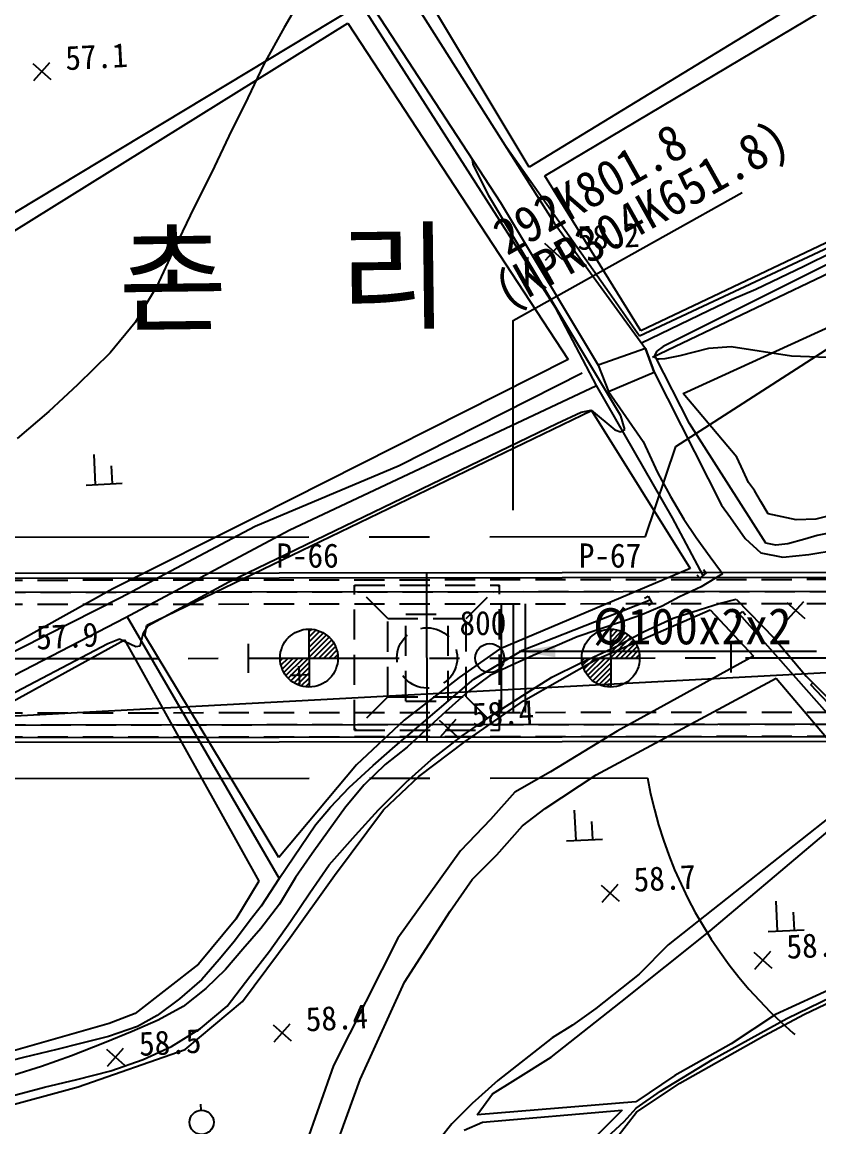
# Model space of a CAD drawing. Header units: millimetres. Extents: x 8678 to 9474, y 1103 to 1810.
# Drawn here: x 9118.2 to 9184.2, y 1437.3 to 1528.8 of the extents above; entities that cross this region are included whole.
import ezdxf
from ezdxf.enums import TextEntityAlignment as Align
from ezdxf.xclip import XClip

# ---------------------------------------------------------------- set-up
doc = ezdxf.new("R2010")
doc.units = ezdxf.units.MM
doc.header["$LTSCALE"] = 10
doc.header["$MEASUREMENT"] = 0
doc.header["$XCLIPFRAME"] = 2
for name, pattern in [('CENTER', [2, 1.25, -0.25, 0.25, -0.25]), ('CENTERX2', [4, 2.5, -0.5, 0.5, -0.5]), ('DASHED2', [0.375, 0.25, -0.125]), ('HIDDEN', [0.375, 0.25, -0.125])]:
    doc.linetypes.add(name, pattern=pattern)
doc.layers.add('TZ-BASE', color=253, linetype='Continuous')
doc.layers.add('TZ-CABL', color=4, linetype='Continuous')
doc.styles.add('ENG', font='GulimChe.ttf')
doc.styles.add('GR', font='GulimChe.ttf')
doc.styles.add('GUL', font='GulimChe.ttf')
doc.styles.add('Han', font='GulimChe.ttf')
doc.styles.get("Standard").update_dxf_attribs({"font": 'GulimChe.ttf'})
doc.linetypes.add('ZIGZAG', pattern='A,0.0001,-0.2,[131,ltypeshp.shx,S=0.2,R=0,X=-0.2,Y=0],-0.4,[131,ltypeshp.shx,S=0.2,R=180,X=0.2,Y=0],-0.2', length=0.8001)
doc.dimstyles.get("Standard").update_dxf_attribs({"dimtxt": 0.18, "dimasz": 0.18, "dimexe": 0.18, "dimexo": 0.0625, "dimgap": 0.09, "dimtad": 0, "dimtih": 1, "dimtoh": 1, "dimdec": 4, "dimzin": 0, "dimdsep": 46, "dimtxsty": 'Standard', "dimcen": 0.09, "dimadec": 0, "dimazin": 0, "dimtfac": 1, "dimtdec": 4, "dimtofl": 0, "dimtmove": 0, "dimatfit": 3, "dimfxl": 0, "dimtolj": 1, "dimtzin": 0, "dimarcsym": 0})

# ---------------------------------------------------------------- blocks, each defined once
blk = doc.blocks.new('D-DGDHF5ZD')
at = {"layer": 'TZ-BASE'}
for p, q in [((205.467, 29.183, 56.853), (178.302, 71.654, 56.853)), ((204.55, 40.147, 57.769), (256.788, 71.239, 57.769)), ((241.32, 64.095, 57.22), (203.259, 40.851, 57.22)), ((190.353, 59.903, 55.795), (205.334, 36.246, 55.795)), ((203.259, 40.851, 57.22), (193.954, 56.377, 57.22)), ((184.814, 55.62, 59.377), (182.962, 52.43, 59.377)), ((188.55, 53.924, 57.098), (146.617, 28.635, 57.098)), ((190.467, 53.857, 58.482), (200.889, 37.927, 58.482)), ((267.689, 53.454, 57.769), (212.508, 27.299, 57.769)), ((103.987, 0.322, 57.403), (188.227, 52.792, 57.403)), ((182.962, 52.43, 59.377), (181.268, 49.39, 59.377)), ((188.227, 52.792, 57.403), (206.51, 24.926, 57.403)), ((162.136, 49.455, 57.077), (163.623, 48.117, 57.077)), ((162.211, 48.042, 57.077), (163.548, 49.53, 57.077)), ((181.268, 49.39, 59.377), (179.952, 46.588, 59.377)), ((179.952, 46.588, 59.377), (178.385, 43.431, 59.377)), ((216.032, 22.1, 57.891), (265.605, 44.755, 57.891)), ((178.385, 43.431, 59.377), (176.955, 40.381, 59.377)), ((201.083, 42.959, 58), (201.086, 42.96, 58)), ((201.086, 42.96, 58), (209.897, 30.474, 58)), ((198.561, 41.452, 58), (198.576, 41.462, 58)), ((198.628, 41.103, 58), (198.561, 41.452, 58)), ((176.955, 40.381, 59.377), (175.517, 37.554, 59.377)), ((199.921, 38.47, 58), (198.628, 41.103, 58)), ((212.508, 27.299, 57.769), (204.55, 40.147, 57.769)), ((210.858, 20.254, 58), (199.921, 38.47, 58)), ((175.517, 37.554, 59.377), (173.898, 34.191, 59.377)), ((200.889, 37.927, 58.482), (208.994, 24.452, 58.482)), ((237.64, 37.654, 58), (214.359, 26.008, 58)), ((212.416, 26.874, 58), (234.09, 37.044, 58)), ((238.568, 37.057, 57.22), (213.491, 25.096, 57.22)), ((205.334, 36.246, 55.795), (212.892, 25.827, 55.795)), ((173.898, 34.191, 59.377), (172.374, 30.933, 59.377)), ((204.54, 34.55, 58.238), (206.028, 33.213, 58.238)), ((204.615, 33.138, 58.238), (205.953, 34.625, 58.238)), ((228.488, 33.832, 58.447), (226.03, 32.614, 58.447)), ((226.03, 32.614, 58.447), (222.051, 30.728, 58.447)), ((172.374, 30.933, 59.377), (170.616, 27.992, 59.377)), ((209.897, 30.474, 58), (212.416, 26.874, 58)), ((222.051, 30.728, 58.447), (220.026, 29.875, 58.447)), ((220.026, 29.875, 58.447), (218.127, 28.945, 58.447)), ((208.835, 22.755, 56.853), (205.467, 29.183, 56.853)), ((218.127, 28.945, 58.447), (212.574, 26.265, 58.447)), ((170.616, 27.992, 59.377), (168.534, 25.487, 59.377)), ((212.892, 25.827, 58.461), (208.994, 24.452, 58.461)), ((212.892, 25.827, 55.795), (213.621, 23.86, 55.795)), ((213.621, 23.86, 58.461), (212.892, 25.827, 58.461)), ((214.359, 26.008, 58), (213.833, 25.601, 58)), ((215.791, 25.241, 58), (218.16, 25.873, 58)), ((218.16, 25.873, 58), (220.015, 26.006, 58)), ((220.015, 26.006, 58), (224.992, 25.226, 58)), ((168.534, 25.487, 59.377), (165.847, 22.814, 59.377)), ((206.51, 24.926, 57.403), (180.659, 11.897, 57.403)), ((213.833, 25.601, 58), (213.64, 25.253, 58)), ((213.64, 25.253, 58), (213.647, 25.127, 58)), ((213.647, 25.127, 58), (213.824, 24.968, 58)), ((216.557, 19.614, 57.22), (213.708, 25.2, 57.22)), ((213.824, 24.968, 58), (214.034, 24.979, 58)), ((214.034, 24.979, 58), (214.539, 25.006, 58)), ((214.539, 25.006, 58), (215.791, 25.241, 58)), ((224.992, 25.226, 58), (230.189, 25.018, 58)), ((192.492, 16.127, 57.647), (207.654, 23.809, 57.647)), ((208.994, 24.452, 58.461), (209.853, 22.265, 58.461)), ((208.994, 24.452, 57.891), (209.853, 22.265, 57.891)), ((209.853, 22.265, 58.461), (213.621, 23.86, 58.461)), ((213.621, 23.86, 55.795), (219.204, 12.853, 55.795)), ((165.847, 22.814, 59.377), (163.449, 20.602, 59.377)), ((208.841, 22.745, 56.467), (183.372, 10.76, 56.467)), ((215.152, 11.798, 57.423), (208.835, 22.755, 57.423)), ((209.853, 22.265, 57.891), (212.704, 18.12, 57.891)), ((220.475, 16.834, 57.891), (216.032, 22.1, 57.891)), ((163.449, 20.602, 59.377), (160.826, 18.381, 59.377)), ((171.578, 2.924, 57.912), (208.427, 20.702, 57.912)), ((205.568, 19.62, 58), (207.563, 20.565, 58)), ((207.563, 20.565, 58), (208.408, 20.724, 58)), ((208.408, 20.724, 58), (210.364, 19.096, 58)), ((208.427, 20.702, 57.912), (216.599, 7.598, 57.912)), ((211.19, 19.115, 58), (210.858, 20.254, 58)), ((178.383, 6.514, 58), (205.568, 19.62, 58)), ((222.872, 9.717, 57.22), (216.557, 19.614, 57.22)), ((210.364, 19.096, 58), (210.821, 18.926, 58)), ((210.821, 18.926, 58), (211.19, 19.115, 58)), ((212.704, 18.12, 57.891), (213.237, 17, 57.891)), ((167.343, 14.55, 60.66), (167.21, 17.046, 60.66)), ((213.237, 17, 57.891), (213.904, 15.559, 57.891)), ((220.988, 15.693, 57.891), (220.475, 16.834, 57.891)), ((168.741, 14.624, 60.66), (168.661, 16.122, 60.66)), ((180.567, 11.119, 57.647), (192.492, 16.127, 57.647)), ((221.454, 14.733, 57.891), (220.988, 15.693, 57.891)), ((166.544, 14.507, 60.66), (169.54, 14.666, 60.66)), ((213.904, 15.559, 57.891), (214.98, 13.584, 57.891)), ((221.948, 14.061, 57.891), (221.454, 14.733, 57.891)), ((222.453, 13.143, 57.891), (221.948, 14.061, 57.891)), ((214.98, 13.584, 57.891), (216.093, 11.693, 57.891)), ((219.204, 12.853, 55.795), (219.937, 11.843, 55.795)), ((223.083, 12.128, 57.891), (222.453, 13.143, 57.891)), ((225.384, 11.628, 57.891), (223.083, 12.128, 57.891)), ((229.917, 12.416, 57.891), (227.032, 11.692, 57.891)), ((180.659, 11.897, 57.403), (168.773, 5.911, 57.403)), ((169.391, 5.202, 57.647), (180.567, 11.119, 57.647)), ((217.68, 7.028, 57.423), (215.152, 11.798, 57.423)), ((216.093, 11.693, 57.891), (217.109, 10.163, 57.891)), ((219.937, 11.843, 55.795), (221.166, 10.099, 55.795)), ((227.032, 11.692, 57.891), (225.384, 11.628, 57.891)), ((183.372, 10.76, 56.467), (169.804, 3.507, 56.467)), ((217.109, 10.163, 57.891), (218.251, 8.579, 57.891)), ((221.166, 10.099, 55.795), (222.476, 8.906, 55.795)), ((227.125, 10.351, 57.22), (226.118, 10.047, 57.22)), ((229.571, 10.834, 57.22), (227.125, 10.351, 57.22)), ((223.694, 9.525, 57.22), (222.872, 9.717, 57.22)), ((224.687, 9.645, 57.22), (223.694, 9.525, 57.22)), ((226.118, 10.047, 57.22), (224.687, 9.645, 57.22)), ((218.251, 8.579, 57.891), (219.112, 7.411, 57.891)), ((222.476, 8.906, 55.795), (224.282, 8.55, 55.795)), ((224.282, 8.55, 55.795), (226.434, 8.756, 55.795)), ((226.434, 8.756, 55.795), (228.781, 9.153, 55.795)), ((216.599, 7.598, 57.912), (200.808, 0.909, 57.912)), ((217.721, 7.514, 57.423), (217.944, 7.256, 57.423)), ((219.112, 7.411, 57.891), (219.285, 7.153, 57.891)), ((270.793, 7.308), (-0.006, 7.049)), ((270.793, 6.894), (-0.006, 6.634)), ((171.705, 2.892, 58), (178.383, 6.514, 58)), ((194.812, -6.782), (194.799, 7.218)), ((217.417, 6.8, 57.423), (217.194, 7.059, 57.423)), ((217.944, 7.256, 57.423), (217.417, 6.8, 57.423)), ((219.285, 7.153, 57.891), (217.513, 6.085, 57.891)), ((168.773, 5.911, 57.403), (158.245, 0.06, 57.403)), ((217.513, 6.085, 57.891), (215.712, 5.26, 57.891)), ((147.04, -6.143, 57.647), (169.391, 5.202, 57.647)), ((209.587, 3.534, 57.79), (213.299, 5.003, 57.79)), ((212.835, 5.153, 57.79), (213.137, 5.311, 57.79)), ((213.137, 5.311, 57.79), (213.46, 4.694, 57.79)), ((213.46, 4.694, 57.79), (213.158, 4.536, 57.79)), ((215.712, 5.26, 57.891), (214.297, 4.472, 57.891)), ((217.424, 4.207, 58.869), (219.014, 4.697, 58.869)), ((219.014, 4.697, 58.869), (220.426, 5.058, 58.869)), ((220.426, 5.058, 58.869), (223.589, 1.799, 58.869)), ((224.607, 4.799, 58.848), (226.095, 3.462, 58.848)), ((224.682, 3.387, 58.848), (226.02, 4.874, 58.848)), ((212.473, 3.708, 57.891), (207.246, 1.935, 57.891)), ((208.827, 0.062, 58.38), (218.26, 4.179, 58.38)), ((214.297, 4.472, 57.891), (212.473, 3.708, 57.891)), ((215.191, 3.488, 58.869), (217.424, 4.207, 58.869)), ((218.26, 4.179, 58.38), (221.853, 0.347, 58.38)), ((220.42, 3.617, 58.156), (220.978, 4.035, 58.156)), ((232.868, -9.938, 58.156), (220.699, 3.826, 58.156)), ((220.978, 4.035, 58.156), (221.182, 3.761, 58.156)), ((299.732, 2.771), (0.033, -13.156)), ((169.804, 3.507, 56.467), (140.912, -11.455, 56.467)), ((169.965, 3.593, 57.79), (182.544, -18.078, 57.79)), ((171.296, 2.296, 58), (171.705, 2.892, 58)), ((171.43, 2.043, 57.912), (171.578, 2.924, 57.912)), ((202.706, 0.841, 57.79), (209.587, 3.534, 57.79)), ((212.79, 2.376, 58.869), (215.191, 3.488, 58.869)), ((220.624, 3.344, 58.156), (220.42, 3.617, 58.156)), ((171.043, 1.207, 58), (171.296, 2.296, 58)), ((182.516, -16.327, 57.912), (171.43, 2.043, 57.912)), ((185.018, 2.587), (185.023, -2.213)), ((185.019, 2.346), (185.248, 2.576)), ((185.019, 1.921), (185.61, 2.513)), ((185.019, 1.497), (185.929, 2.408)), ((185.02, 1.073), (186.214, 2.269)), ((185.02, 0.649), (186.469, 2.1)), ((185.02, 0.224), (186.697, 1.904)), ((207.246, 1.935, 57.891), (205.583, 1.238, 57.891)), ((210.018, 2.586), (210.023, -2.214)), ((210.019, 2.345), (210.248, 2.575)), ((210.019, 1.921), (210.61, 2.513)), ((210.019, 1.497), (210.929, 2.408)), ((210.02, 1.072), (211.214, 2.268)), ((210.02, 0.648), (211.469, 2.1)), ((210.021, 0.224), (211.697, 1.903)), ((210.415, 1.122, 58.869), (212.79, 2.376, 58.869)), ((120.973, -25.109, 57.953), (169.732, 1.691, 57.953)), ((138.046, -14.494, 58), (168.347, 1.385, 58)), ((168.347, 1.385, 58), (169.332, 1.779, 58)), ((169.332, 1.779, 58), (170.659, 1.156, 58)), ((169.732, 1.691, 57.953), (180.862, -18.286, 57.953)), ((170.659, 1.156, 58), (171.043, 1.207, 58)), ((180.001, -1.034), (179.999, 1.366)), ((185.407, 0.187), (186.898, 1.681)), ((185.831, 0.187), (187.073, 1.431)), ((186.256, 0.188), (187.218, 1.152)), ((205.583, 1.238, 57.891), (203.599, 0.387, 57.891)), ((207.493, -0.235, 58.869), (210.415, 1.122, 58.869)), ((210.407, 0.186), (211.898, 1.68)), ((210.831, 0.187), (212.073, 1.43)), ((211.256, 0.187), (212.218, 1.151)), ((220.001, -0.998), (219.999, 1.402)), ((223.589, 1.799, 58.869), (226.216, -1.315, 58.869)), ((182.621, 0.184), (187.421, 0.189)), ((182.632, -0.046), (182.861, 0.185)), ((182.695, -0.407), (183.286, 0.185)), ((182.801, -0.726), (183.71, 0.185)), ((182.94, -1.01), (184.134, 0.186)), ((183.11, -1.265), (184.559, 0.186)), ((183.306, -1.493), (184.983, 0.186)), ((186.68, 0.188), (187.33, 0.839)), ((187.104, 0.188), (187.402, 0.487)), ((200.808, 0.909, 57.912), (197.476, -1.421, 57.912)), ((198.684, -1.557, 57.79), (202.706, 0.841, 57.79)), ((203.599, 0.387, 57.891), (201.877, -0.373, 57.891)), ((202.808, -3.352, 58.38), (208.827, 0.062, 58.38)), ((207.621, 0.184), (212.421, 0.188)), ((207.632, -0.046), (207.861, 0.184)), ((207.695, -0.407), (208.286, 0.184)), ((207.801, -0.726), (208.71, 0.185)), ((207.94, -1.011), (209.134, 0.185)), ((208.11, -1.266), (209.559, 0.186)), ((208.306, -1.494), (209.983, 0.186)), ((221.853, 0.347, 58.38), (210.545, -5.861, 58.38)), ((211.68, 0.188), (212.33, 0.839)), ((212.104, 0.188), (212.402, 0.486)), ((183.529, -1.694), (185.021, -0.2)), ((183.78, -1.868), (185.021, -0.624)), ((184.251, -1.971), (184.171, -0.473)), ((184.171, -0.473), (184.211, -1.222)), ((201.877, -0.373, 57.891), (199.996, -1.262, 57.891)), ((205.135, -1.406, 58.869), (207.493, -0.235, 58.869)), ((208.529, -1.695), (210.021, -0.201)), ((208.78, -1.868), (210.021, -0.625)), ((183.462, -1.262), (184.96, -1.182)), ((184.211, -1.222), (183.462, -1.262)), ((184.059, -2.013), (185.022, -1.049)), ((184.372, -2.124), (185.022, -1.473)), ((197.476, -1.421, 57.912), (192.91, -4.961, 57.912)), ((194.111, -5.464, 57.79), (198.684, -1.557, 57.79)), ((199.996, -1.262, 57.891), (198.196, -2.615, 57.891)), ((202.731, -2.927, 58.869), (205.135, -1.406, 58.869)), ((209.059, -2.013), (210.022, -1.049)), ((209.372, -2.125), (210.022, -1.473)), ((215.976, -5.648, 58.645), (223.737, -1.474, 58.645)), ((223.737, -1.474, 58.645), (231.32, -10.447, 58.645)), ((226.216, -1.315, 58.869), (230.903, -6.021, 58.869)), ((184.725, -2.195), (185.022, -1.897)), ((198.196, -2.615, 57.891), (196.365, -4.255, 57.891)), ((209.725, -2.196), (210.022, -1.898)), ((226.593, -2.037, 59), (226.766, -1.868, 59)), ((233.65, -9.518, 59), (226.593, -2.037, 59)), ((197.969, -6.718, 58.38), (202.808, -3.352, 58.38)), ((200.286, -4.489, 58.869), (202.731, -2.927, 58.869)), ((196.365, -4.255, 57.891), (194.713, -5.767, 57.891)), ((197.727, -6.259, 58.869), (200.286, -4.489, 58.869)), ((192.91, -4.961, 57.912), (188.959, -8.66, 57.912)), ((192.159, -7.109, 57.79), (194.111, -5.464, 57.79)), ((195.818, -4.965, 58.441), (197.305, -6.302, 58.441)), ((195.893, -6.377, 58.441), (197.23, -4.89, 58.441)), ((270.806, -6.306), (0.006, -6.565)), ((194.713, -5.767, 57.891), (193.16, -7.192, 57.891)), ((195.156, -8.235, 58.869), (197.727, -6.259, 58.869)), ((210.545, -5.861, 58.38), (205.035, -9.254, 58.38)), ((208.813, -9.493, 58.645), (215.976, -5.648, 58.645)), ((270.806, -6.692), (0.006, -6.951)), ((190.347, -8.707, 57.79), (192.159, -7.109, 57.79)), ((193.16, -7.192, 57.891), (191.342, -8.627, 57.891)), ((194.111, -9.64, 58.38), (197.969, -6.718, 58.38)), ((193.07, -10.108, 58.869), (195.156, -8.235, 58.869)), ((188.959, -8.66, 57.912), (182.516, -16.327, 57.912)), ((188.36, -10.536, 57.79), (190.347, -8.707, 57.79)), ((191.342, -8.627, 57.891), (189.595, -10.306, 57.891)), ((191.183, -12.402, 58.38), (194.111, -9.64, 58.38)), ((205.035, -9.254, 58.38), (202.066, -10.939, 58.38)), ((204.583, -12.286, 58.645), (208.813, -9.493, 58.645)), ((186.795, -12.167, 57.79), (188.36, -10.536, 57.79)), ((189.595, -10.306, 57.891), (188.037, -12.159, 57.891)), ((190.776, -12.398, 58.869), (193.07, -10.108, 58.869)), ((202.066, -10.939, 58.38), (200.056, -13.196, 58.38)), ((218.261, -22.425, 58.746), (232.124, -10.68, 58.746)), ((230.353, -11.238, 58.645), (214.783, -23.581, 58.645)), ((185.549, -13.641, 57.79), (186.795, -12.167, 57.79)), ((188.037, -12.159, 57.891), (186.685, -14.045, 57.891)), ((187.138, -17.817, 58.38), (191.183, -12.402, 58.38)), ((188.862, -14.489, 58.869), (190.776, -12.398, 58.869)), ((202.704, -13.704, 58.645), (204.583, -12.286, 58.645)), ((207.148, -14.923, 58.543), (207.015, -12.426, 58.543)), ((182.544, -18.078, 57.79), (185.549, -13.641, 57.79)), ((200.056, -13.196, 58.38), (197.57, -15.799, 58.38)), ((200.577, -16.11, 58.645), (202.704, -13.704, 58.645)), ((208.546, -14.849, 58.543), (208.466, -13.351, 58.543)), ((186.685, -14.045, 57.891), (185.274, -15.995, 57.891)), ((186.697, -16.958, 58.869), (188.862, -14.489, 58.869)), ((206.349, -14.965, 58.543), (209.344, -14.806, 58.543)), ((185.274, -15.995, 57.891), (183.905, -17.983, 57.891)), ((197.57, -15.799, 58.38), (192.394, -23.03, 58.38)), ((198.538, -18.165, 58.645), (200.577, -16.11, 58.645)), ((185.096, -19.261, 58.869), (186.697, -16.958, 58.869)), ((180.862, -18.286, 57.953), (178.949, -21.457, 57.953)), ((182.544, -18.078, 57.627), (181.044, -20.357, 57.627)), ((183.905, -17.983, 57.891), (182.566, -20.196, 57.891)), ((183.448, -22.972, 58.38), (187.138, -17.817, 58.38)), ((196.706, -20.783, 58.645), (198.538, -18.165, 58.645)), ((209.226, -18.618, 58.706), (210.714, -19.956, 58.706)), ((209.301, -20.031, 58.706), (210.639, -18.543, 58.706)), ((183.478, -21.646, 58.869), (185.096, -19.261, 58.869)), ((223.856, -22.44, 58.624), (223.723, -19.944, 58.624)), ((181.044, -20.357, 57.627), (180.133, -21.533, 57.627)), ((182.566, -20.196, 57.891), (181.035, -22.211, 57.891)), ((192.923, -26.676, 58.645), (196.706, -20.783, 58.645)), ((225.254, -22.366, 58.624), (225.174, -20.868, 58.624)), ((178.949, -21.457, 57.953), (175.854, -25.164, 57.953)), ((180.133, -21.533, 57.627), (178.836, -23.275, 57.627)), ((181.761, -24.097, 58.869), (183.478, -21.646, 58.869)), ((181.035, -22.211, 57.891), (179.534, -23.94, 57.891)), ((210.853, -28.318, 58.746), (218.261, -22.425, 58.746)), ((223.057, -22.483, 58.624), (226.053, -22.323, 58.624)), ((178.836, -23.275, 57.627), (177.591, -24.79, 57.627)), ((179.5, -28.281, 58.38), (183.448, -22.972, 58.38)), ((192.394, -23.03, 58.38), (187.061, -33.566, 58.38)), ((214.783, -23.581, 58.645), (212.393, -26.017, 58.645)), ((179.534, -23.94, 57.891), (178.092, -25.606, 57.891)), ((180.112, -26.199, 58.869), (181.761, -24.097, 58.869)), ((221.89, -24.173, 58.828), (223.377, -25.51, 58.828)), ((221.965, -25.585, 58.828), (223.302, -24.098, 58.828)), ((175.854, -25.164, 57.953), (170.616, -29.259, 57.953)), ((177.591, -24.79, 57.627), (176.149, -26.435, 57.627)), ((178.092, -25.606, 57.891), (176.484, -27.196, 57.891)), ((176.149, -26.435, 57.627), (174.297, -28.055, 57.627)), ((178.231, -28.655, 58.869), (180.112, -26.199, 58.869)), ((212.393, -26.017, 58.645), (208.776, -28.847, 58.645)), ((176.484, -27.196, 57.891), (174.606, -28.675, 57.891)), ((189.265, -34.722, 58.645), (192.923, -26.676, 58.645)), ((228.729, -27.027, 58.746), (223.665, -29.344, 58.746)), ((224.613, -29.685, 59), (229.236, -27.428, 59)), ((226.089, -29.331, 59.215), (230.228, -27.336, 59.215)), ((174.297, -28.055, 57.627), (172.436, -29.432, 57.627)), ((174.747, -32.255, 58.38), (179.5, -28.281, 58.38)), ((205.083, -32.882, 58.746), (210.853, -28.318, 58.746)), ((170.616, -29.259, 57.953), (168.469, -30.097, 57.953)), ((174.606, -28.675, 57.891), (172.532, -29.816, 57.891)), ((176.042, -30.493, 58.869), (178.231, -28.655, 58.869)), ((208.776, -28.847, 58.645), (206.853, -30.226, 58.645)), ((168.469, -30.097, 57.953), (159.342, -32.674, 57.953)), ((172.532, -29.816, 57.891), (170.369, -30.756, 57.891)), ((172.436, -29.432, 57.627), (170.821, -30.331, 57.627)), ((182.055, -30.192, 58.441), (183.543, -31.529, 58.441)), ((182.13, -31.604, 58.441), (183.468, -30.117, 58.441)), ((218.469, -33.077, 59), (224.613, -29.685, 59)), ((223.665, -29.344, 58.746), (219.992, -31.77, 58.746)), ((222.717, -31.113, 59.215), (226.089, -29.331, 59.215)), ((170.369, -30.756, 57.891), (168.063, -31.701, 57.891)), ((170.821, -30.331, 57.627), (168.408, -31.158, 57.627)), ((173.615, -31.994, 58.869), (176.042, -30.493, 58.869)), ((206.853, -30.226, 58.645), (205.183, -31.289, 58.645)), ((215.76, -35.031, 59.215), (222.717, -31.113, 59.215)), ((166.089, -31.738, 57.627), (164.112, -32.243, 57.627)), ((168.063, -31.701, 57.891), (165.334, -32.766, 57.891)), ((168.408, -31.158, 57.627), (166.089, -31.738, 57.627)), ((171.275, -33.083, 58.869), (173.615, -31.994, 58.869)), ((205.183, -31.289, 58.645), (200.657, -34.827, 58.645)), ((219.992, -31.77, 58.746), (215.327, -34.396, 58.746)), ((161.368, -32.92, 57.627), (159.29, -33.429, 57.627)), ((164.112, -32.243, 57.627), (161.368, -32.92, 57.627)), ((165.334, -32.766, 57.891), (162.863, -33.657, 57.891)), ((165.883, -35.331, 58.38), (174.747, -32.255, 58.38)), ((168.242, -32.219, 58.543), (169.73, -33.557, 58.543)), ((168.318, -33.632, 58.543), (169.655, -32.144, 58.543)), ((202.14, -34.728, 58.746), (205.083, -32.882, 58.746)), ((162.863, -33.657, 57.891), (160.569, -34.378, 57.891)), ((168.602, -34.023, 58.869), (171.275, -33.083, 58.869)), ((187.061, -33.566, 58.38), (184.676, -40.301, 58.38)), ((214.153, -35.702, 59), (218.469, -33.077, 59)), ((163.094, -35.379, 58.869), (165.778, -34.745, 58.869)), ((165.778, -34.745, 58.869), (168.602, -34.023, 58.869)), ((186.101, -43.403, 58.645), (189.265, -34.722, 58.645)), ((200.231, -35.923, 58.746), (202.14, -34.728, 58.746)), ((215.327, -34.396, 58.746), (212.113, -36.58, 58.746)), ((158.204, -37.445, 58.38), (165.883, -35.331, 58.38)), ((160.311, -36.099, 58.869), (163.094, -35.379, 58.869)), ((200.657, -34.827, 58.645), (198.551, -36.722, 58.645)), ((212.166, -37.433, 59.215), (215.76, -35.031, 59.215)), ((198.955, -37.664, 58.746), (200.231, -35.923, 58.746)), ((212.113, -36.58, 58.746), (198.955, -37.664, 58.746)), ((212.119, -37.103, 59), (214.153, -35.702, 59)), ((176.042, -36.777, 58.563), (176.069, -37.277, 58.563)), ((198.551, -36.722, 58.645), (196.865, -38.398, 58.645)), ((199.386, -38.279, 58.95), (210.958, -37.277, 58.95)), ((210.958, -37.277, 58.95), (204.371, -43.849, 58.95)), ((210.44, -39.64, 59.215), (212.166, -37.433, 59.215)), ((211.124, -38.21, 59), (212.119, -37.103, 59)), ((196.865, -38.398, 58.645), (194.747, -41.027, 58.645)), ((197.883, -38.928, 58.95), (199.386, -38.279, 58.95)), ((206.512, -42.478, 59), (211.124, -38.21, 59))]:
    blk.add_line(p, q, dxfattribs=at)
at = {"layer": 'TZ-BASE', "linetype": 'CENTERX2'}
for p, q in [((215.429, 17.701), (232.953, 29.021)), ((212.914, 10.249), (215.429, 17.701)), ((0.011, 10.048), (212.915, 10.253)), ((0.03, -9.954), (213.067, -9.747))]:
    blk.add_line(p, q, dxfattribs=at)
at = {"layer": 'TZ-BASE', "linetype": 'DASHED2'}
for p, q in [((188.794, 6.212), (200.794, 6.223)), ((191.547, 3.464), (188.794, 6.212)), ((188.805, -5.788), (188.794, 6.212)), ((198.047, 3.47), (200.794, 6.223)), ((200.805, -5.777), (200.794, 6.223)), ((193.046, 3.816), (196.546, 3.819)), ((193.053, -3.384), (193.046, 3.816)), ((196.553, -3.381), (196.546, 3.819)), ((191.547, 3.464), (198.047, 3.47)), ((191.553, -3.036), (191.547, 3.464)), ((198.053, -3.03), (198.047, 3.47)), ((191.553, -3.036), (188.805, -5.788)), ((191.553, -3.036), (198.053, -3.03)), ((193.053, -3.384), (196.553, -3.381)), ((198.053, -3.03), (200.805, -5.777)), ((188.805, -5.788), (200.805, -5.777))]:
    blk.add_line(p, q, dxfattribs=at)
at = {"layer": 'TZ-BASE', "linetype": 'CENTER'}
blk.add_lwpolyline([(0, 0), (201.2, 0.185), (300, 0.276)], dxfattribs=at)
at = {"layer": 'TZ-BASE'}
for centre, radius in [((185.021, 0.187), 2.4), ((210.021, 0.186), 2.4), ((200, 0.184), 1.2), ((176.122, -38.275, 58.563), 1)]:
    blk.add_circle(centre, radius, dxfattribs=at)
at = {"layer": 'TZ-BASE', "linetype": 'DASHED2'}
blk.add_circle((194.806, 0.195), 2.5, dxfattribs=at)
at = {"layer": 'TZ-BASE', "linetype": 'CENTERX2'}
blk.add_arc((248.983, -3.247), 36.5, 190.25876, 255.97803, dxfattribs=at)
at = {"layer": 'TZ-BASE'}
for s, height, rotation, style, p in [('57.1', 2, 3.042, 'ENG', (164.876, 48.892, 57.077)), ('안  촌  리', 7.2, 0.73019, 'Han', (150.925, 27.695)), ('58.2', 2, 3.042, 'ENG', (207.281, 33.987, 58.237)), ('P-66', 2, 0.00128, 'GUL', (182.314, 7.682)), ('P-67', 2, 0.00128, 'GUL', (207.377, 7.682)), ('800', 2, 0.0527, 'GUL', (197.495, 2.086)), ('57.9', 2, 3.042, 'ENG', (162.456, 0.884, 57.851)), ('58.4', 2, 3.042, 'ENG', (198.559, -5.527, 58.441)), ('58.7', 2, 3.042, 'ENG', (211.967, -19.181, 58.706)), ('58.8', 2, 3.042, 'ENG', (224.631, -24.736, 58.828)), ('58.4', 2, 3.042, 'ENG', (184.796, -30.754, 58.441)), ('58.5', 2, 3.042, 'ENG', (170.983, -32.782, 58.543))]:
    blk.add_text(s, height=height, rotation=rotation, dxfattribs=dict(at, style=style)).set_placement(p)

msp = doc.modelspace()

# ---------------------------------------------------------------- linework, layer by layer
at = {"layer": 'TZ-BASE', "flags": 128}
msp.add_lwpolyline([(9158.901, 1488.394), (9158.901, 1504.097), (9177.89, 1514.726)], dxfattribs=at)
at = {"layer": 'TZ-CABL', "linetype": 'HIDDEN'}
for points in [[(9010.746, 1482.508), (9231.053, 1482.71)], [(9011.001, 1481.508), (9230.8, 1481.71)], [(9010.748, 1480.508), (9231.055, 1480.71)], [(9010.756, 1471.508), (9231.063, 1471.71)], [(9011.01, 1470.508), (9230.81, 1470.71)], [(9010.758, 1469.508), (9231.065, 1469.71)]]:
    msp.add_lwpolyline(points, dxfattribs=at)
at = {"layer": 'TZ-CABL', "linetype": 'ZIGZAG', "ltscale": 0.5}
for points in [[(9011.001, 1481.508), (9230.8, 1481.71)], [(9158.901, 1480.644), (9158.909, 1471.644)], [(9011.01, 1470.508), (9230.81, 1470.71)]]:
    msp.add_lwpolyline(points, dxfattribs=at)
at = {"layer": 'TZ-CABL'}
for points in [[(9157.901, 1480.643), (9157.909, 1471.643)], [(9159.901, 1480.645), (9159.909, 1471.645)]]:
    msp.add_lwpolyline(points, dxfattribs=at)

# ---------------------------------------------------------------- block references
at = {"layer": 'TZ-BASE'}
ref = msp.add_blockref('D-DGDHF5ZD', (8956.969, 1475.958), dxfattribs=at)
XClip(ref).set_block_clipping_path([(299.9308894682, 75.2757898542), (300.0688568607, -74.7240332813), (0.0689837683, -74.9999682749), (-0.0689837683, 74.9999682749), (299.930889351, 75.2759032686)])

# ---------------------------------------------------------------- texts
at = {"layer": 'TZ-BASE', "style": 'GR'}
for s, p in [('(KPR304K651.8)', (9158.392, 1504.958)), ('292K801.8', (9158.392, 1509.443))]:
    msp.add_text(s, height=3, rotation=29.23871, dxfattribs=at).set_placement(p)
at = {"layer": 'TZ-BASE'}
msp.add_text('Ø100x2x2', height=3, rotation=0.05182, dxfattribs=at).set_placement((9173.752, 1478.779), align=Align.MIDDLE)

# ---------------------------------------------------------------- leaders
msp.add_leader([(9159.401, 1476.702), (9184.057, 1476.702)], dimstyle='Standard', override={"dimtxt": 3, "dimasz": 3, "dimexe": 2, "dimexo": 3, "dimgap": 1, "dimtad": 0, "dimtih": 0, "dimcen": 1, "dimaunit": 1, "dimadec": 8, "dimtix": 1, "dimtofl": 1, "dimtmove": 2, "dimtvp": 2}, dxfattribs=at)

doc.saveas('drawing.dxf')
